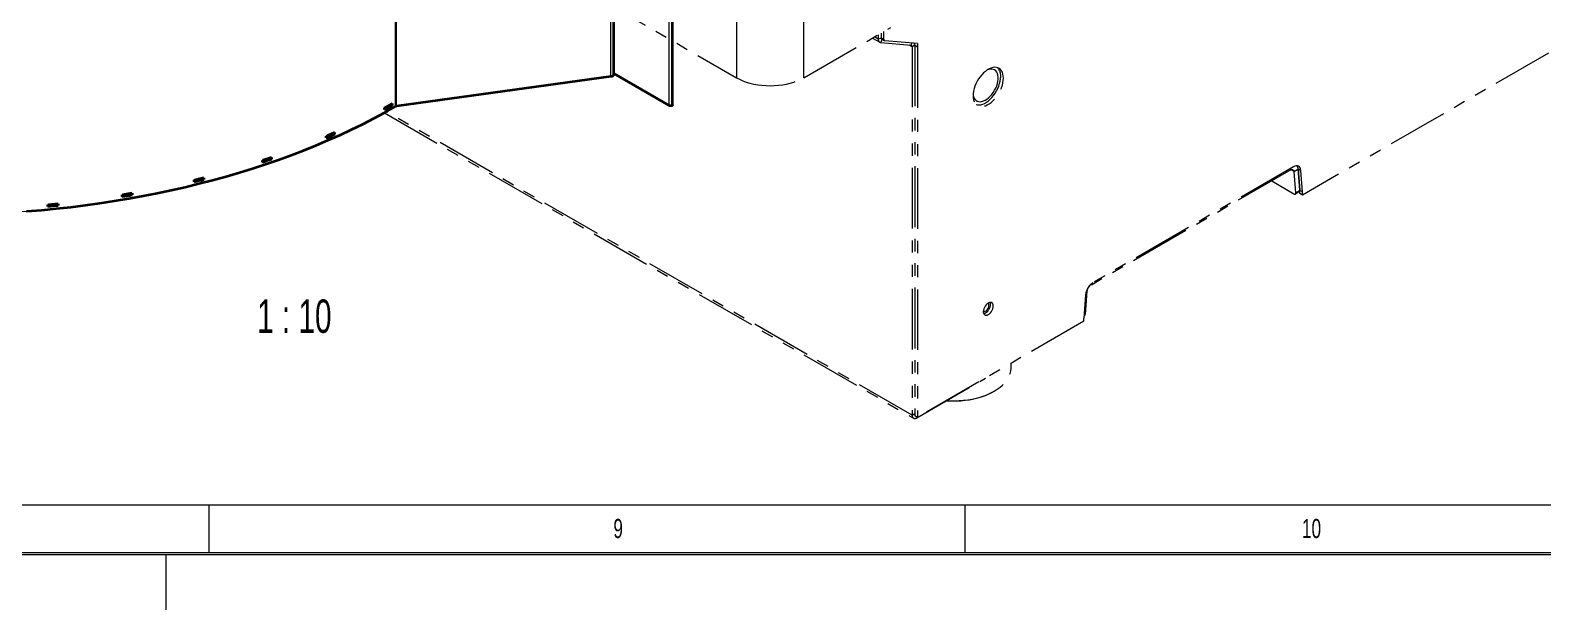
# Paper-space layout 'Blatt1' of a CAD drawing. Header units: millimetres. Extents: x 0 to 1189, y 0 to 841.
# Drawn here: x 575.8 to 734.4, y 0 to 60.8 of the extents above; entities that cross this region are included whole.
import ezdxf

# ---------------------------------------------------------------- set-up
doc = ezdxf.new("R2010")
doc.units = ezdxf.units.MM
doc.linetypes.add('PHANTOM', pattern=[12.7, 6.35, -1.27, 1.27, -1.27, 1.27, -1.27])
doc.layers.add('1', color=7, linetype='Continuous')
doc.layers.add('BESCHRIFTUNG', color=5, linetype='Continuous')
doc.styles.add('SLDTEXTSTYLE0', font='TXT', dxfattribs={"width": 0.675})
doc.styles.add('SLDTEXTSTYLE8', font='TXT', dxfattribs={"width": 0.666667})

psp = doc.layouts.new('Blatt1')

# ---------------------------------------------------------------- linework, layer by layer
at = {"color": 8, "linetype": 'Continuous', "lineweight": 18}
for p, q in [((636.636, 55.921), (636.636, 195.467)), ((614.079, 52.792), (614.079, 192.339)), ((614.174, 52.823), (614.174, 192.37)), ((642.773, 52.878), (642.773, 192.425))]:
    psp.add_line(p, q, dxfattribs=at)
at = {"color": 7, "linetype": 'Continuous', "lineweight": 35}
for p, q in [((636.943, 56.145), (636.943, 195.692)), ((643.123, 52.962), (643.123, 192.508)), ((636.636, 55.921), (614.174, 52.823)), ((636.943, 56.243), (642.773, 52.878)), ((612.924, 52.461), (612.924, 52.641)), ((613.007, 52.516), (612.924, 52.564)), ((613.007, 52.679), (613.001, 52.683)), ((613.71, 53.079), (613.007, 52.679)), ((613.71, 52.915), (613.007, 52.516)), ((613.007, 52.679), (613.007, 52.516)), ((613.702, 52.911), (613.717, 52.903)), ((613.717, 53.083), (613.717, 52.903)), ((606.803, 49.481), (606.803, 49.661)), ((606.886, 49.526), (606.803, 49.588)), ((606.886, 49.69), (606.88, 49.694)), ((607.675, 50.042), (606.886, 49.69)), ((607.675, 49.878), (606.886, 49.526)), ((606.886, 49.69), (606.886, 49.526)), ((607.668, 49.875), (607.681, 49.866)), ((607.681, 50.045), (607.681, 49.866)), ((600.112, 46.943), (600.112, 47.122)), ((600.193, 46.979), (600.112, 47.057)), ((600.193, 47.142), (600.187, 47.147)), ((601.051, 47.438), (600.193, 47.142)), ((601.051, 47.275), (600.193, 46.979)), ((600.193, 47.142), (600.193, 46.979)), ((601.05, 47.439), (601.051, 47.438)), ((601.051, 47.438), (601.051, 47.275)), ((601.051, 47.275), (601.062, 47.264)), ((601.062, 47.444), (601.062, 47.264)), ((592.945, 44.882), (592.945, 45.061)), ((593.021, 44.91), (592.945, 45.008)), ((593.021, 45.073), (593.016, 45.079)), ((593.934, 45.308), (593.021, 45.073)), ((593.934, 45.145), (593.021, 44.91)), ((593.021, 45.073), (593.021, 44.91)), ((593.933, 45.31), (593.934, 45.308)), ((593.934, 45.308), (593.934, 45.145)), ((593.934, 45.162), (593.955, 45.135)), ((593.955, 45.315), (593.955, 45.135)), ((585.404, 43.327), (585.404, 43.507)), ((585.474, 43.348), (585.415, 43.458)), ((585.474, 43.512), (585.47, 43.518)), ((586.429, 43.682), (585.474, 43.512)), ((586.429, 43.519), (585.474, 43.348)), ((585.474, 43.512), (585.474, 43.348)), ((586.428, 43.684), (586.429, 43.682)), ((586.429, 43.682), (586.429, 43.519)), ((586.429, 43.566), (586.459, 43.51)), ((586.459, 43.69), (586.459, 43.51)), ((577.596, 42.302), (577.596, 42.481)), ((577.596, 42.427), (577.622, 42.429)), ((577.622, 42.484), (577.622, 42.429)), ((577.658, 42.317), (577.622, 42.429)), ((577.658, 42.48), (577.656, 42.487)), ((578.642, 42.584), (577.658, 42.48)), ((577.658, 42.48), (577.658, 42.317)), ((578.642, 42.421), (577.658, 42.317)), ((578.641, 42.586), (578.642, 42.584)), ((578.642, 42.584), (578.642, 42.421)), ((578.645, 42.587), (578.645, 42.524)), ((578.645, 42.524), (578.681, 42.411)), ((578.681, 42.59), (578.681, 42.411))]:
    psp.add_line(p, q, dxfattribs=at)
at = {"color": 8, "linetype": 'PHANTOM', "lineweight": 18}
for p, q in [((614.079, 52.792), (614.079, 192.339)), ((614.174, 52.823), (614.174, 192.37)), ((636.636, 55.921), (636.636, 63.408)), ((649.809, 61.764), (649.809, 55.803)), ((656.88, 55.803), (656.88, 61.764)), ((642.773, 52.878), (642.773, 59.865)), ((664.694, 59.836), (664.28, 60.075)), ((664.694, 59.836), (664.977, 60)), ((665.079, 59.839), (664.941, 59.484)), ((664.977, 60), (665.259, 59.836)), ((668.229, 59.049), (667.939, 59.216)), ((668.123, 59.2), (668.213, 59.431)), ((668.512, 59.212), (668.229, 59.049)), ((668.795, 59.002), (668.512, 59.165)), ((668.229, 20.42), (613.106, 52.242)), ((707.945, 46.124), (707.945, 46.287)), ((708.297, 45.955), (707.976, 46.14)), ((708.297, 45.955), (708.72, 46.241)), ((708.72, 46.241), (709.003, 46.078)), ((708.473, 43.733), (708.896, 44.02)), ((686.568, 33.411), (686.494, 33.375)), ((686.92, 33.987), (686.92, 34.089)), ((686.392, 30.986), (686.274, 30.93)), ((668.229, 20.42), (668.512, 20.584)), ((668.724, 20.216), (668.724, 20.134))]:
    psp.add_line(p, q, dxfattribs=at)
at = {"color": 7, "linetype": 'PHANTOM', "lineweight": 18}
for p, q in [((756.961, 71.072), (709.182, 43.49)), ((634.759, 64.492), (649.809, 55.803)), ((636.943, 56.145), (636.943, 63.231)), ((656.88, 55.803), (666.012, 61.075)), ((664.694, 60.314), (664.694, 59.836)), ((664.977, 60.477), (664.977, 60)), ((665.259, 59.836), (665.259, 60.641)), ((643.123, 52.962), (643.123, 59.663)), ((664.075, 59.957), (664.839, 59.516)), ((664.941, 59.484), (668.123, 59.2)), ((665.039, 59.862), (665.322, 59.699)), ((668.795, 59.379), (665.366, 59.686)), ((668.229, 59.049), (668.229, 20.42)), ((668.512, 59.287), (668.507, 59.29)), ((668.512, 59.165), (668.512, 59.404)), ((668.512, 59.212), (668.512, 20.584)), ((668.512, 59.165), (668.512, 20.339)), ((668.795, 59.379), (668.795, 59.002)), ((668.795, 59.002), (668.795, 20.175)), ((636.636, 55.921), (614.174, 52.823)), ((636.943, 56.243), (642.773, 52.878)), ((612.924, 52.461), (612.924, 52.641)), ((613.007, 52.516), (612.924, 52.564)), ((613.007, 52.679), (613.001, 52.683)), ((613.71, 53.079), (613.007, 52.679)), ((613.71, 52.915), (613.007, 52.516)), ((613.007, 52.679), (613.007, 52.516)), ((613.702, 52.911), (613.717, 52.903)), ((613.717, 53.083), (613.717, 52.903)), ((612.896, 52.127), (668.374, 20.1)), ((606.803, 49.481), (606.803, 49.661)), ((606.886, 49.526), (606.803, 49.588)), ((606.886, 49.69), (606.88, 49.694)), ((607.675, 50.042), (606.886, 49.69)), ((607.675, 49.878), (606.886, 49.526)), ((606.886, 49.69), (606.886, 49.526)), ((607.668, 49.875), (607.681, 49.866)), ((607.681, 50.045), (607.681, 49.866)), ((600.112, 46.943), (600.112, 47.122)), ((600.193, 46.979), (600.112, 47.057)), ((600.193, 47.142), (600.187, 47.147)), ((601.051, 47.438), (600.193, 47.142)), ((601.051, 47.275), (600.193, 46.979)), ((600.193, 47.142), (600.193, 46.979)), ((601.05, 47.439), (601.051, 47.438)), ((601.051, 47.438), (601.051, 47.275)), ((601.051, 47.275), (601.062, 47.264)), ((601.062, 47.444), (601.062, 47.264)), ((707.945, 46.124), (686.92, 33.987)), ((708.228, 46.451), (687.203, 34.313)), ((708.896, 44.02), (708.72, 46.241)), ((708.72, 46.241), (708.899, 43.98)), ((709.182, 43.817), (709.003, 46.078)), ((592.945, 44.882), (592.945, 45.061)), ((593.021, 44.91), (592.945, 45.008)), ((593.021, 45.073), (593.016, 45.079)), ((593.934, 45.308), (593.021, 45.073)), ((593.934, 45.145), (593.021, 44.91)), ((593.021, 45.073), (593.021, 44.91)), ((593.933, 45.31), (593.934, 45.308)), ((593.934, 45.308), (593.934, 45.145)), ((593.934, 45.162), (593.955, 45.135)), ((593.955, 45.315), (593.955, 45.135)), ((705.946, 44.97), (708.28, 43.623)), ((708.473, 43.733), (708.297, 45.955)), ((585.404, 43.327), (585.404, 43.507)), ((585.474, 43.348), (585.415, 43.458)), ((585.474, 43.512), (585.47, 43.518)), ((586.429, 43.682), (585.474, 43.512)), ((586.429, 43.519), (585.474, 43.348)), ((585.474, 43.512), (585.474, 43.348)), ((586.428, 43.684), (586.429, 43.682)), ((586.429, 43.682), (586.429, 43.519)), ((586.429, 43.566), (586.459, 43.51)), ((586.459, 43.69), (586.459, 43.51)), ((708.43, 43.608), (708.852, 43.894)), ((709.182, 43.817), (708.899, 43.98)), ((708.899, 43.654), (708.899, 43.98)), ((709.182, 43.49), (708.899, 43.654)), ((709.182, 43.49), (709.182, 43.817)), ((577.596, 42.302), (577.596, 42.481)), ((577.596, 42.427), (577.622, 42.429)), ((577.622, 42.484), (577.622, 42.429)), ((577.658, 42.317), (577.622, 42.429)), ((577.658, 42.48), (577.656, 42.487)), ((578.642, 42.584), (577.658, 42.48)), ((577.658, 42.48), (577.658, 42.317)), ((578.642, 42.421), (577.658, 42.317)), ((578.641, 42.586), (578.642, 42.584)), ((578.642, 42.584), (578.642, 42.421)), ((578.645, 42.587), (578.645, 42.524)), ((578.645, 42.524), (578.681, 42.411)), ((578.681, 42.59), (578.681, 42.411)), ((686.568, 33.411), (686.392, 30.986)), ((686.428, 33.046), (686.249, 30.578)), ((686.249, 30.251), (668.795, 20.175)), ((686.249, 30.251), (686.249, 30.578)), ((686.266, 30.817), (686.309, 30.838)), ((678.613, 25.379), (678.613, 25.843)), ((668.724, 20.134), (675.937, 24.298)), ((675.937, 24.298), (675.937, 24.298)), ((676.804, 22.899), (676.857, 22.93)), ((668.795, 20.175), (668.512, 20.339))]:
    psp.add_line(p, q, dxfattribs=at)
at = {"color": 7, "linetype": 'Continuous', "lineweight": 35, "flags": 128}
for points in [[(636.943, 56.145), (636.943, 56.143), (636.928, 56.082), (636.886, 56.026), (636.82, 55.979), (636.735, 55.942), (636.636, 55.921)], [(575.372, 41.793), (576.925, 41.921), (578.472, 42.07), (580.013, 42.241), (581.546, 42.431), (583.071, 42.643), (584.587, 42.875), (586.094, 43.127), (587.59, 43.4), (589.074, 43.692), (590.546, 44.005), (592.005, 44.337), (593.451, 44.689), (594.881, 45.06), (596.296, 45.45), (597.696, 45.86), (599.078, 46.288), (600.442, 46.735), (601.788, 47.199), (603.115, 47.682), (604.422, 48.183), (605.709, 48.701), (606.974, 49.236), (608.217, 49.789), (609.437, 50.357), (610.634, 50.942), (611.808, 51.543), (612.956, 52.16), (614.079, 52.792)], [(643.123, 52.962), (643.107, 52.916), (643.063, 52.878), (642.996, 52.852), (642.918, 52.843), (642.84, 52.852), (642.773, 52.878)]]:
    psp.add_lwpolyline(points, dxfattribs=at)
at = {"color": 7, "linetype": 'PHANTOM', "lineweight": 18, "flags": 128}
for points in [[(636.943, 56.145), (636.943, 56.143), (636.928, 56.082), (636.886, 56.026), (636.82, 55.979), (636.735, 55.942), (636.636, 55.921)], [(649.809, 55.803), (650.131, 55.633), (650.477, 55.48), (650.845, 55.345), (651.232, 55.228), (651.635, 55.132), (652.051, 55.056), (652.476, 55.002), (652.909, 54.969), (653.345, 54.958), (653.78, 54.969), (654.213, 55.002), (654.639, 55.056), (655.055, 55.132), (655.458, 55.228), (655.845, 55.345), (656.213, 55.48), (656.559, 55.633), (656.88, 55.803)], [(677.811, 55.755), (677.798, 55.978), (677.761, 56.183), (677.699, 56.367), (677.614, 56.527), (677.507, 56.66), (677.379, 56.764), (677.234, 56.838), (677.072, 56.88), (676.897, 56.89), (676.711, 56.868), (676.518, 56.814), (676.32, 56.728), (676.12, 56.613), (675.921, 56.469), (675.728, 56.3), (675.542, 56.108), (675.367, 55.896), (675.205, 55.667), (675.06, 55.425), (674.932, 55.174), (674.825, 54.917), (674.74, 54.659), (674.679, 54.404), (674.641, 54.156), (674.629, 53.918), (674.641, 53.695), (674.679, 53.49), (674.74, 53.306), (674.825, 53.147), (674.932, 53.014), (675.06, 52.91), (675.205, 52.836), (675.367, 52.793), (675.542, 52.783), (675.728, 52.806), (675.921, 52.86), (676.12, 52.945), (676.32, 53.061), (676.518, 53.204), (676.711, 53.373), (676.897, 53.565), (677.072, 53.778), (677.234, 54.007), (677.379, 54.249), (677.507, 54.5), (677.614, 54.757), (677.699, 55.014), (677.761, 55.269), (677.798, 55.518), (677.811, 55.755)], [(674.63, 53.988), (674.662, 53.842), (674.726, 53.678), (674.812, 53.54), (674.921, 53.43), (675.05, 53.35), (675.195, 53.303), (675.356, 53.288), (675.527, 53.307), (675.707, 53.359), (675.89, 53.443), (676.075, 53.557), (676.258, 53.7), (676.433, 53.867), (676.6, 54.057), (676.753, 54.265), (676.89, 54.487), (677.009, 54.719), (677.107, 54.957), (677.183, 55.196), (677.234, 55.43), (677.259, 55.657), (677.259, 55.87), (677.234, 56.067), (677.183, 56.243), (677.107, 56.395), (677.009, 56.519), (676.89, 56.614), (676.753, 56.678), (676.6, 56.709), (676.433, 56.706), (676.258, 56.671), (676.159, 56.638)], [(674.962, 52.985), (675.084, 52.957), (675.259, 52.947), (675.445, 52.969), (675.639, 53.023), (675.837, 53.109), (676.037, 53.224), (676.235, 53.367), (676.428, 53.537), (676.614, 53.729), (676.789, 53.941), (676.951, 54.17), (677.097, 54.412), (677.224, 54.663), (677.331, 54.92), (677.416, 55.178), (677.478, 55.433), (677.515, 55.681), (677.528, 55.918)], [(569.122, 41.489), (570.689, 41.533), (572.253, 41.599), (573.815, 41.685), (575.372, 41.793), (576.925, 41.921), (578.472, 42.07), (580.013, 42.241), (581.546, 42.431), (583.071, 42.643), (584.587, 42.875), (586.094, 43.127), (587.59, 43.4), (589.074, 43.692), (590.546, 44.005), (592.005, 44.337), (593.451, 44.689), (594.881, 45.06), (596.296, 45.45), (597.696, 45.86), (599.078, 46.288), (600.442, 46.735), (601.788, 47.199), (603.115, 47.682), (604.422, 48.183), (605.709, 48.701), (606.974, 49.236), (608.217, 49.789), (609.437, 50.357), (610.634, 50.942), (611.808, 51.543), (612.956, 52.16), (614.079, 52.792)], [(643.123, 52.962), (643.107, 52.916), (643.063, 52.878), (642.996, 52.852), (642.918, 52.843), (642.84, 52.852), (642.773, 52.878)], [(707.945, 46.124), (708.01, 46.155), (708.073, 46.17), (708.132, 46.17), (708.184, 46.155), (708.228, 46.124), (708.262, 46.079), (708.286, 46.022), (708.297, 45.955)], [(709.003, 46.078), (708.977, 46.227), (708.926, 46.352), (708.85, 46.451), (708.754, 46.518), (708.639, 46.552), (708.51, 46.552), (708.372, 46.518), (708.228, 46.451)], [(708.28, 43.623), (708.321, 43.603), (708.36, 43.593), (708.395, 43.594), (708.424, 43.604), (708.448, 43.624), (708.464, 43.653), (708.473, 43.69), (708.473, 43.733)], [(676.743, 31.867), (676.73, 31.994), (676.691, 32.1), (676.629, 32.178), (676.546, 32.226), (676.447, 32.241), (676.336, 32.222), (676.22, 32.17), (676.103, 32.087), (675.993, 31.979), (675.893, 31.849), (675.811, 31.706), (675.748, 31.555), (675.709, 31.405), (675.696, 31.263), (675.709, 31.136), (675.748, 31.031), (675.811, 30.952), (675.893, 30.905), (675.993, 30.89), (676.103, 30.909), (676.22, 30.961), (676.336, 31.043), (676.447, 31.152), (676.546, 31.281), (676.629, 31.425), (676.691, 31.575), (676.73, 31.725), (676.743, 31.867)], [(675.697, 31.279), (675.729, 31.268), (675.816, 31.266), (675.912, 31.299), (676.01, 31.363), (676.103, 31.455), (676.183, 31.566), (676.245, 31.69), (676.284, 31.817), (676.297, 31.937)], [(675.736, 31.055), (675.82, 31.072), (675.937, 31.124), (676.053, 31.207), (676.164, 31.315), (676.263, 31.445), (676.346, 31.588), (676.408, 31.739), (676.447, 31.889), (676.46, 32.031)], [(676.46, 32.031), (676.447, 32.158), (676.42, 32.239)], [(671.857, 21.943), (672.269, 21.921), (672.728, 21.916), (673.187, 21.931), (673.643, 21.967), (674.092, 22.022), (674.533, 22.097), (674.962, 22.192), (675.378, 22.305), (675.778, 22.436), (676.159, 22.585), (676.519, 22.749), (676.856, 22.93), (677.168, 23.124), (677.454, 23.332), (677.711, 23.552), (677.938, 23.783), (678.134, 24.023), (678.298, 24.271), (678.428, 24.525), (678.524, 24.785), (678.586, 25.048), (678.612, 25.313), (678.613, 25.379)], [(671.83, 21.927), (671.983, 21.917), (672.441, 21.899), (672.9, 21.901), (673.358, 21.924), (673.811, 21.968), (674.258, 22.032), (674.694, 22.115), (675.117, 22.218), (675.526, 22.339), (675.917, 22.478), (676.288, 22.635), (676.637, 22.807), (676.804, 22.899)]]:
    psp.add_lwpolyline(points, dxfattribs=at)
at = {"color": 7, "linetype": 'PHANTOM', "lineweight": 18}
for centre, radius, start, end in [((664.998, 59.787), 0.308, 170.74812, 259.45322), ((665.119, 59.981), 0.143, 172.62455, 236.06327), ((665.128, 59.985), 0.152, 174.52934, 234.15848), ((665.39, 59.815), 0.132, 170.74812, 259.45322), ((668.099, 59.07), 0.132, 350.74812, 79.45322), ((668.032, 59.223), 0.481, 358.77006, 22.64273), ((676.316, 56.011), 1.216, 355.62318, 43.72243), ((581.659, 109.602), 64.978, 298.7621, 299.56191), ((581.659, 109.423), 64.978, 298.7621, 299.56191), ((614.206, 52.561), 0.264, 96.99304, 118.74834), ((576.517, 119.982), 76.566, 293.30092, 294.01786), ((576.517, 119.802), 76.566, 293.30092, 294.01786), ((572.405, 130.606), 87.962, 288.35976, 289.01335), ((572.405, 130.427), 87.962, 288.35976, 289.01335), ((708.114, 46.218), 0.606, 2.24928, 33.798), ((569.47, 140.565), 98.346, 283.80937, 284.4161), ((569.47, 140.385), 98.346, 283.80937, 284.4161), ((567.682, 148.95), 106.922, 279.54069, 280.11453), ((567.682, 148.77), 106.922, 279.54069, 280.11453), ((708.767, 43.995), 0.132, 310.48194, 11.18877), ((566.844, 154.968), 113, 275.46015, 276.01323), ((566.844, 154.789), 113, 275.46015, 276.01323), ((688.129, 32.876), 1.709, 122.78455, 174.31246), ((687.341, 33.334), 0.777, 122.80086, 174.311), ((676.038, 31.962), 0.261, 354.50816, 49.92704), ((686.229, 30.98), 0.163, 299.37064, 2.10903), ((668.531, 20.371), 0.306, 170.78596, 309.20329)]:
    psp.add_arc(centre, radius, start, end, dxfattribs=at)
at = {"color": 7, "linetype": 'Continuous', "lineweight": 35}
for centre, radius, start, end in [((581.659, 109.602), 64.978, 298.7621, 299.56191), ((581.659, 109.423), 64.978, 298.7621, 299.56191), ((614.206, 52.561), 0.264, 96.99304, 118.74834), ((576.517, 119.982), 76.566, 293.30092, 294.01786), ((576.517, 119.802), 76.566, 293.30092, 294.01786), ((572.405, 130.606), 87.962, 288.35976, 289.01335), ((572.405, 130.427), 87.962, 288.35976, 289.01335), ((569.47, 140.565), 98.346, 283.80937, 284.4161), ((569.47, 140.385), 98.346, 283.80937, 284.4161), ((567.682, 148.95), 106.922, 279.54069, 280.11453), ((567.682, 148.77), 106.922, 279.54069, 280.11453), ((566.844, 154.968), 113, 275.46015, 276.01323), ((566.844, 154.789), 113, 275.46015, 276.01323)]:
    psp.add_arc(centre, radius, start, end, dxfattribs=at)
at = {"layer": '1', "color": 7, "lineweight": 18}
for p, q in [((11, 11), (999.002, 11)), ((594.5, 11), (594.5, 6)), ((673.75, 11), (673.75, 6)), ((5.8, 5.8), (1183.2, 5.8)), ((6, 6), (1183, 6)), ((590, 0), (590, 5.8))]:
    psp.add_line(p, q, dxfattribs=at)

# ---------------------------------------------------------------- texts
at = {"layer": '1', "char_height": 2, "attachment_point": 2, "style": 'SLDTEXTSTYLE0'}
for s, insert in [('9', (637.411, 9.523)), ('10', (710.122, 9.523))]:
    psp.add_mtext(s, dxfattribs=dict(at, insert=insert))
at = {"layer": 'BESCHRIFTUNG', "insert": (599.549, 32.542), "char_height": 3.5, "attachment_point": 1, "style": 'SLDTEXTSTYLE8'}
psp.add_mtext('1 : 10', dxfattribs=at)

doc.saveas('drawing.dxf')
